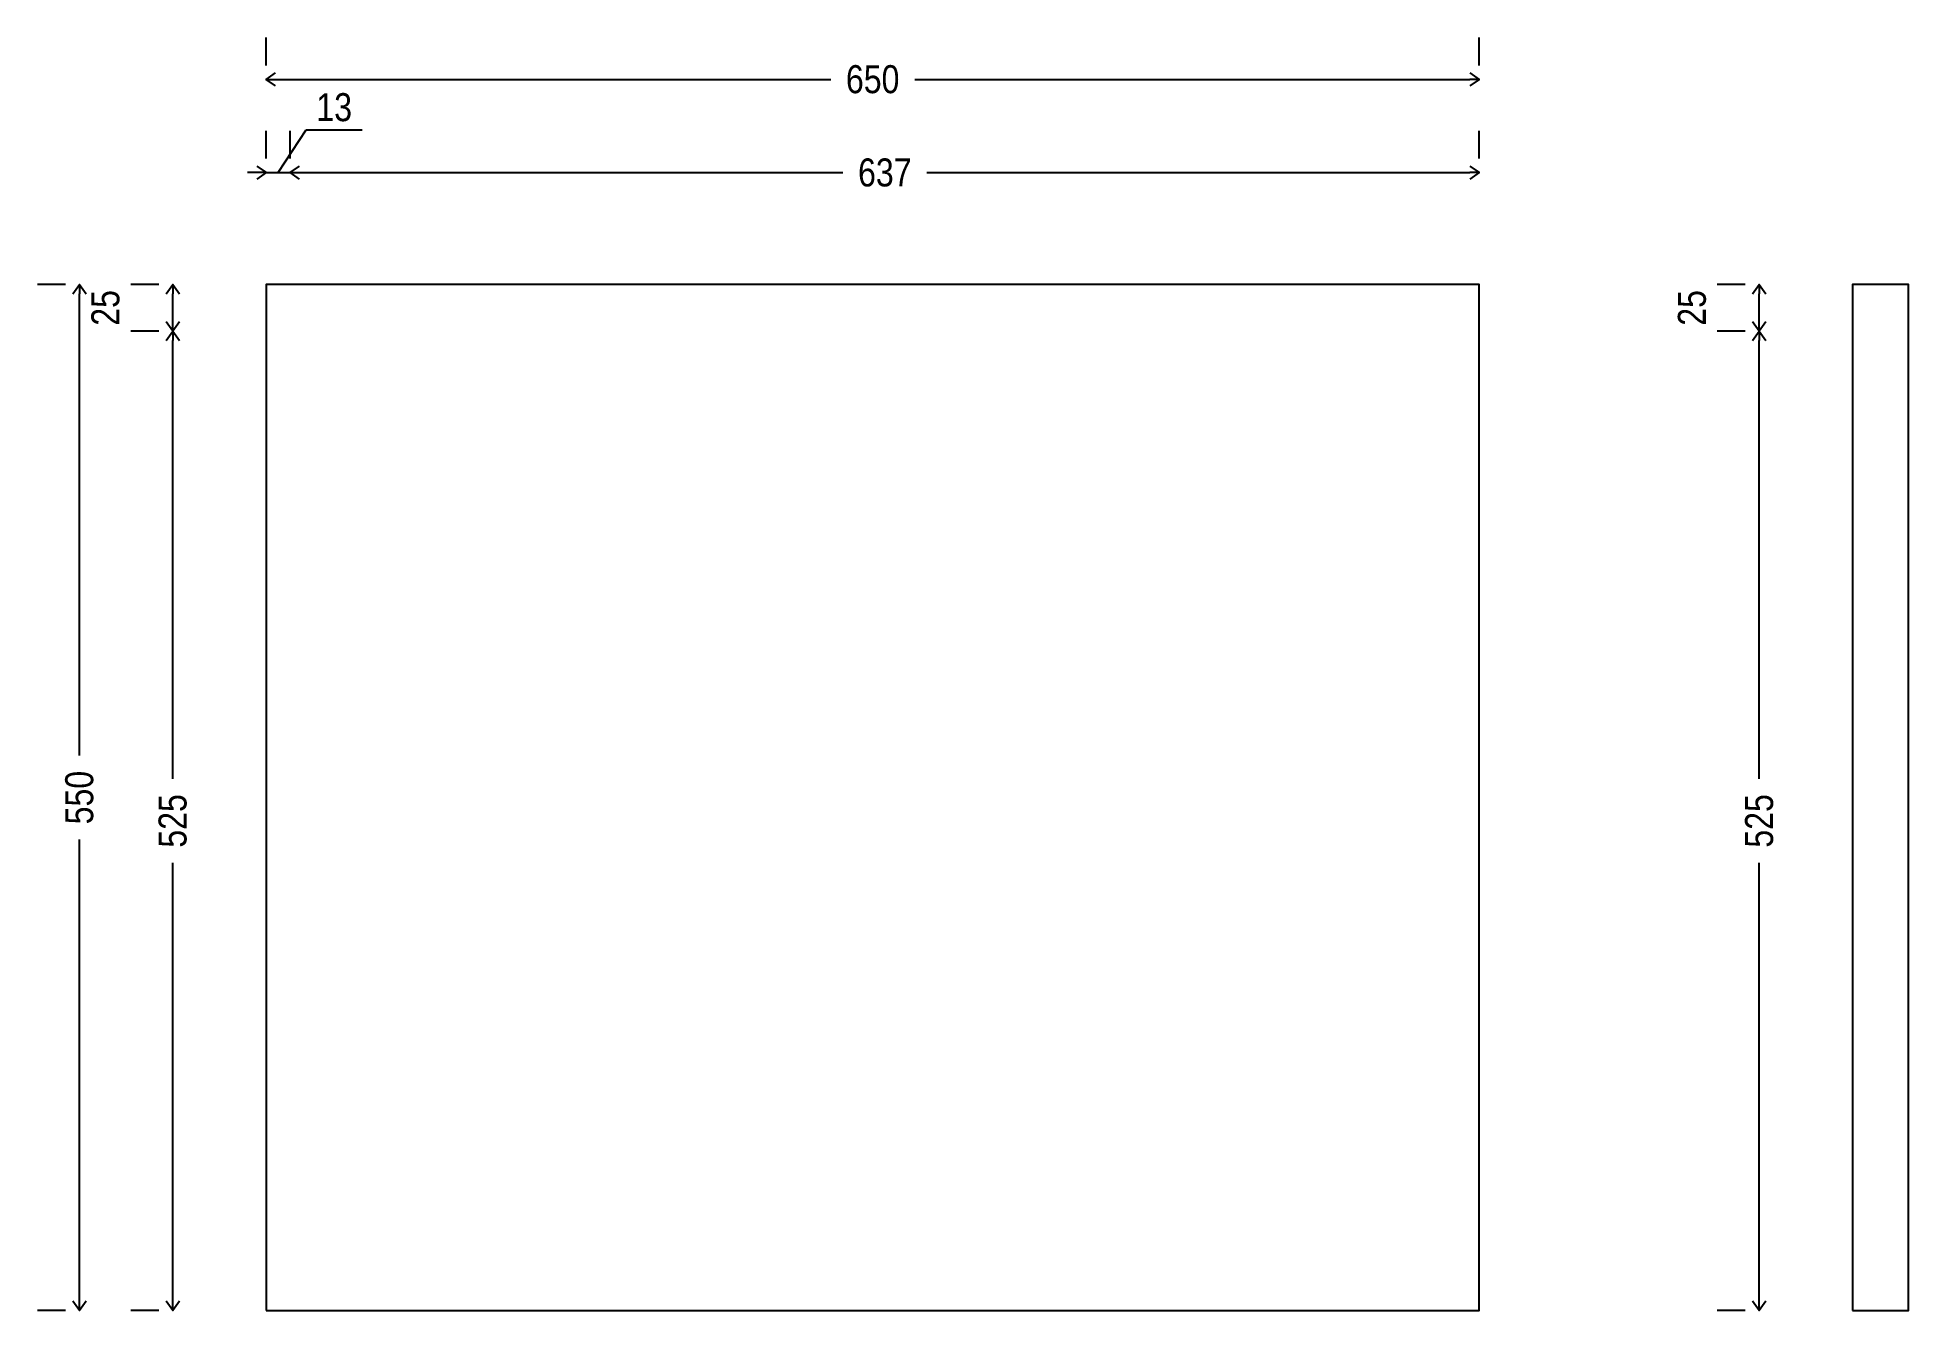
# Model space of a CAD drawing. Header units: metres. Extents: x 28 to 1030, y 100 to 782.
import ezdxf

# ---------------------------------------------------------------- set-up
doc = ezdxf.new("R2010")
doc.units = ezdxf.units.M
doc.styles.add('OpenSansCondensed-Light', font='OpenSansCondensed-Light.ttf')
doc.dimstyles.new('EZ_CM_100_H15_CM', dxfattribs={"dimtxt": 15, "dimasz": 25, "dimexe": 22.5, "dimexo": 7.5, "dimgap": 6, "dimtad": 1, "dimdsep": 46, "dimtxsty": 'OpenSansCondensed-Light', "dimtsz": 12.5, "dimcen": 2.5, "dimadec": 0, "dimazin": 0, "dimtfac": 1, "dimtmove": 2, "dimatfit": 3, "dimarcsym": 0})

# ---------------------------------------------------------------- blocks, each defined once
blk = doc.blocks.new('_OPEN90')
at = {"color": 0, "linetype": 'BYBLOCK'}
blk.add_line((0, 0), (-1, 0), dxfattribs=at)
blk.add_lwpolyline([(-1, 0.71), (0, 0), (-1, -0.71)], dxfattribs=at)
blk = doc.blocks.new('*D1')
at = {"lineweight": -2}
for p, q in [((150, 767.5), (150, 782.5)), ((800, 767.5), (800, 782.5))]:
    blk.add_line(p, q, dxfattribs=at)
at = {"color": 1, "lineweight": -2}
for p, q in [((155, 760), (452.5, 760)), ((497.5, 760), (795, 760))]:
    blk.add_line(p, q, dxfattribs=at)
at = {"layer": 'DEFPOINTS'}
for p in [(150, 760), (150, 760), (800, 760)]:
    blk.add_point(p, dxfattribs=at)
at = {"color": 1, "xscale": 5, "yscale": 5, "rotation": 180}
blk.add_blockref('_OPEN90', (150, 760), dxfattribs=at)
at = {"color": 1, "xscale": 5, "yscale": 5}
blk.add_blockref('_OPEN90', (800, 760), dxfattribs=at)
at = {"insert": (475, 760), "char_height": 15, "attachment_point": 5, "style": 'OpenSansCondensed-Light'}
blk.add_mtext('650', dxfattribs=at)
blk = doc.blocks.new('*D2')
at = {"lineweight": -2}
for p, q in [((150, 717.5), (150, 732.5)), ((163, 717.5), (163, 732.5))]:
    blk.add_line(p, q, dxfattribs=at)
for p, q in [((156.5, 710), (171.5, 733)), ((171.5, 733), (201.5, 733))]:
    blk.add_line(p, q)
at = {"color": 1}
for p, q in [((145, 710), (140, 710)), ((168, 710), (173, 710))]:
    blk.add_line(p, q, dxfattribs=at)
at = {"color": 1, "lineweight": -2}
blk.add_line((150, 710), (163, 710), dxfattribs=at)
at = {"layer": 'DEFPOINTS'}
for p in [(150, 710), (150, 710), (163, 710)]:
    blk.add_point(p, dxfattribs=at)
at = {"color": 1, "xscale": 5, "yscale": 5}
blk.add_blockref('_OPEN90', (150, 710), dxfattribs=at)
at = {"color": 1, "xscale": 5, "yscale": 5, "rotation": 180}
blk.add_blockref('_OPEN90', (163, 710), dxfattribs=at)
at = {"insert": (186.5, 745), "char_height": 15, "attachment_point": 5, "style": 'OpenSansCondensed-Light'}
blk.add_mtext('13', dxfattribs=at)
blk = doc.blocks.new('*D3')
at = {"lineweight": -2}
for p, q in [((163, 717.5), (163, 732.5)), ((800, 717.5), (800, 732.5))]:
    blk.add_line(p, q, dxfattribs=at)
at = {"color": 1, "lineweight": -2}
for p, q in [((168, 710), (459, 710)), ((504, 710), (795, 710))]:
    blk.add_line(p, q, dxfattribs=at)
at = {"layer": 'DEFPOINTS'}
for p in [(163, 710), (163, 710), (800, 710)]:
    blk.add_point(p, dxfattribs=at)
at = {"color": 1, "xscale": 5, "yscale": 5, "rotation": 180}
blk.add_blockref('_OPEN90', (163, 710), dxfattribs=at)
at = {"color": 1, "xscale": 5, "yscale": 5}
blk.add_blockref('_OPEN90', (800, 710), dxfattribs=at)
at = {"insert": (481.5, 710), "char_height": 15, "attachment_point": 5, "style": 'OpenSansCondensed-Light'}
blk.add_mtext('637', dxfattribs=at)
blk = doc.blocks.new('*D4')
at = {"lineweight": -2}
for p, q in [((42.5, 650), (27.5, 650)), ((42.5, 100), (27.5, 100))]:
    blk.add_line(p, q, dxfattribs=at)
at = {"color": 1, "lineweight": -2}
for p, q in [((50, 397.5), (50, 645)), ((50, 105), (50, 352.5))]:
    blk.add_line(p, q, dxfattribs=at)
at = {"layer": 'DEFPOINTS'}
for p in [(50, 650), (50, 100), (50, 100)]:
    blk.add_point(p, dxfattribs=at)
at = {"color": 1, "xscale": 5, "yscale": 5}
for p, rotation in [((50, 650), 90), ((50, 100), 270)]:
    blk.add_blockref('_OPEN90', p, dxfattribs=dict(at, rotation=rotation))
at = {"insert": (50, 375), "char_height": 15, "attachment_point": 5, "rotation": 90, "style": 'OpenSansCondensed-Light'}
blk.add_mtext('550', dxfattribs=at)
blk = doc.blocks.new('*D5')
at = {"lineweight": -2}
for p, q in [((92.5, 625), (77.5, 625)), ((92.5, 100), (77.5, 100))]:
    blk.add_line(p, q, dxfattribs=at)
at = {"color": 1, "lineweight": -2}
for p, q in [((100, 385), (100, 620)), ((100, 105), (100, 340))]:
    blk.add_line(p, q, dxfattribs=at)
at = {"layer": 'DEFPOINTS'}
for p in [(100, 625), (100, 100), (100, 100)]:
    blk.add_point(p, dxfattribs=at)
at = {"color": 1, "xscale": 5, "yscale": 5}
for p, rotation in [((100, 625), 90), ((100, 100), 270)]:
    blk.add_blockref('_OPEN90', p, dxfattribs=dict(at, rotation=rotation))
at = {"insert": (100, 362.5), "char_height": 15, "attachment_point": 5, "rotation": 90, "style": 'OpenSansCondensed-Light'}
blk.add_mtext('525', dxfattribs=at)
blk = doc.blocks.new('*D6')
at = {"lineweight": -2}
for p, q in [((92.5, 650), (77.5, 650)), ((92.5, 625), (77.5, 625))]:
    blk.add_line(p, q, dxfattribs=at)
at = {"color": 1, "lineweight": -2}
blk.add_line((100, 630), (100, 645), dxfattribs=at)
at = {"layer": 'DEFPOINTS'}
for p in [(100, 650), (100, 625), (100, 625)]:
    blk.add_point(p, dxfattribs=at)
at = {"color": 1, "xscale": 5, "yscale": 5}
for p, rotation in [((100, 650), 90), ((100, 625), 270)]:
    blk.add_blockref('_OPEN90', p, dxfattribs=dict(at, rotation=rotation))
at = {"insert": (64, 637.5), "char_height": 15, "attachment_point": 5, "rotation": 90, "style": 'OpenSansCondensed-Light'}
blk.add_mtext('25', dxfattribs=at)
blk = doc.blocks.new('*D7')
at = {"lineweight": -2}
for p, q in [((942.5, 625), (927.5, 625)), ((942.5, 100), (927.5, 100))]:
    blk.add_line(p, q, dxfattribs=at)
at = {"color": 1, "lineweight": -2}
for p, q in [((950, 385), (950, 620)), ((950, 105), (950, 340))]:
    blk.add_line(p, q, dxfattribs=at)
at = {"layer": 'DEFPOINTS'}
for p in [(950, 625), (950, 100), (950, 100)]:
    blk.add_point(p, dxfattribs=at)
at = {"color": 1, "xscale": 5, "yscale": 5}
for p, rotation in [((950, 625), 90), ((950, 100), 270)]:
    blk.add_blockref('_OPEN90', p, dxfattribs=dict(at, rotation=rotation))
at = {"insert": (950, 362.5), "char_height": 15, "attachment_point": 5, "rotation": 90, "style": 'OpenSansCondensed-Light'}
blk.add_mtext('525', dxfattribs=at)
blk = doc.blocks.new('*D8')
at = {"lineweight": -2}
for p, q in [((942.5, 650), (927.5, 650)), ((942.5, 625), (927.5, 625))]:
    blk.add_line(p, q, dxfattribs=at)
at = {"color": 1, "lineweight": -2}
blk.add_line((950, 630), (950, 645), dxfattribs=at)
at = {"layer": 'DEFPOINTS'}
for p in [(950, 650), (950, 625), (950, 625)]:
    blk.add_point(p, dxfattribs=at)
at = {"color": 1, "xscale": 5, "yscale": 5}
for p, rotation in [((950, 650), 90), ((950, 625), 270)]:
    blk.add_blockref('_OPEN90', p, dxfattribs=dict(at, rotation=rotation))
at = {"insert": (914, 637.5), "char_height": 15, "attachment_point": 5, "rotation": 90, "style": 'OpenSansCondensed-Light'}
blk.add_mtext('25', dxfattribs=at)

msp = doc.modelspace()

# ---------------------------------------------------------------- linework, layer by layer
for points in [[(150, 100), (800, 100), (800, 650), (150, 650), (150, 100)], [(1000, 100), (1030, 100), (1030, 650), (1000, 650), (1000, 100)]]:
    msp.add_lwpolyline(points)

# ---------------------------------------------------------------- dimensions: what is measured, and where the dimension line sits
for base, p1, p2, picture, middle in [((150, 760), (150, 760), (800, 760), '*D1', (475, 760)), ((163, 710), (163, 710), (800, 710), '*D3', (481.5, 710))]:
    dim = msp.add_linear_dim(base=base, p1=p1, p2=p2, dimstyle='EZ_CM_100_H15_CM', override={"dimasz": 5, "dimtad": 0, "dimblk": 'OPEN90', "dimsah": 0, "dimtsz": 0, "dimclrd": 1})
    dim.commit()
    dim.dimension.update_dxf_attribs({"geometry": picture, "text_midpoint": middle})
dim = msp.add_linear_dim(base=(150, 710), p1=(150, 710), p2=(163, 710), dimstyle='EZ_CM_100_H15_CM', override={"dimasz": 5, "dimtad": 0, "dimblk": 'OPEN90', "dimsah": 0, "dimtsz": 0, "dimclrd": 1, "dimtmove": 1})
dim.commit()
dim.dimension.update_dxf_attribs({"geometry": '*D2', "text_midpoint": (171.5, 733), "dimtype": 160})
for base, p1, p2, picture, middle in [((50, 100), (50, 100), (50, 650), '*D4', (50, 375)), ((100, 625), (100, 625), (100, 650), '*D6', (64, 637.5)), ((950, 625), (950, 625), (950, 650), '*D8', (914, 637.5)), ((100, 100), (100, 100), (100, 625), '*D5', (100, 362.5)), ((950, 100), (950, 100), (950, 625), '*D7', (950, 362.5))]:
    dim = msp.add_linear_dim(base=base, p1=p1, p2=p2, angle=90, dimstyle='EZ_CM_100_H15_CM', override={"dimasz": 5, "dimtad": 0, "dimblk": 'OPEN90', "dimsah": 0, "dimtsz": 0, "dimclrd": 1})
    dim.commit()
    dim.dimension.update_dxf_attribs({"geometry": picture, "text_midpoint": middle})

doc.saveas('drawing.dxf')
